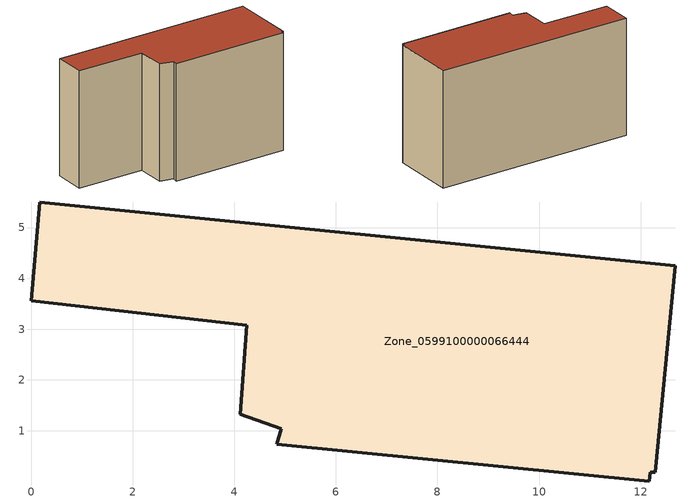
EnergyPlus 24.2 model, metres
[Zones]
Zone_0599100000066444
 floor ground (C_G): 0.17,5.5 12.69,4.24 12.29,0.18 12.19,0.18 12.17,0.01 4.84,0.74 4.93,1.04 4.12,1.32 4.25,3.08 0,3.56 z0
 wall outside (C_F): 12.69,4.24 0.17,5.5 0,3.56 4.25,3.08 4.12,1.32 4.93,1.04 4.84,0.74 12.17,0.01 12.19,0.18 12.29,0.18 12.69,4.24 z0:7.38
 roof outside (C_R): 4.93,1.04 4.84,0.74 12.17,0.01 12.19,0.18 12.29,0.18 12.69,4.24 0.17,5.5 0,3.56 4.25,3.08 4.12,1.32 z7.38
[BUILDING]
Pand.0599100000066444: North Axis=0; Terrain=City; Loads Convergence Tolerance Value=0.04; Temperature Convergence Tolerance Value=0.4; Solar Distribution=FullExterior; Maximum Number of Warmup Days=25; Minimum Number of Warmup Days=1
[Site:Location]
Rotterdam.The.Hague.AP_ZH_NLD Design_Conditions: Latitude=51.96; Longitude=4.45; Time Zone=1; Elevation=-4.5
[SITE:GROUNDTEMPERATURE:BUILDINGSURFACE]
18, 18, 18, 18, 18, 18, 18, 18, 18, 18, 18, 18
[MATERIAL] Thermal Absorptance=0.9; Solar Absorptance=0.7; Visible Absorptance=0.7
Name | Roughness | Thickness | Conductivity | Density | Specific Heat
G.TC.1946 | MediumSmooth | 0.15 | 1 | 540 | 1210
F.TC.1946 | Rough | 0.3 | 0.857143 | 1920 | 840
R.TC.1946 | MediumRough | 0.2 | 0.909091 | 1500 | 1000
[CONSTRUCTION]
C_G: G.TC.1946
C_F: F.TC.1946
C_R: R.TC.1946
[ZONE]
Zone_0599100000066444: Type=1; Multiplier=1; Ceiling Height=Autocalculate; Volume=Autocalculate; Floor Area=autocalculate; Part of Total Floor Area=Yes
[ZONEINFILTRATION:DESIGNFLOWRATE]
Infil_Zone_0599100000066444: Zone or ZoneList or Space or SpaceList=Zone_0599100000066444; Schedule=AlwaysOn; Design Flow Rate Calculation Method=Flow/Area; Flow Rate per Floor Area=0.003; Constant Term Coefficient=1; Temperature Term Coefficient=0; Velocity Term Coefficient=0; Velocity Squared Term Coefficient=0
[HVACTEMPLATE:ZONE:IDEALLOADSAIRSYSTEM]
Zone_0599100000066444: Maximum Heating Supply Air Temperature=50; Minimum Cooling Supply Air Temperature=13; Maximum Heating Supply Air Humidity Ratio=0.0156; Minimum Cooling Supply Air Humidity Ratio=0.0077; Heating Limit=NoLimit; Cooling Limit=NoLimit; Dehumidification Control Type=ConstantSensibleHeatRatio; Cooling Sensible Heat Ratio=0.7; Dehumidification Setpoint=60; Humidification Control Type=None; Humidification Setpoint=30; Outdoor Air Method=None; Outdoor Air Flow Rate per Person=0.00944; Outdoor Air Flow Rate per Zone Floor Area=0; Outdoor Air Flow Rate per Zone=0; Demand Controlled Ventilation Type=None; Outdoor Air Economizer Type=NoEconomizer; Heat Recovery Type=None; Sensible Heat Recovery Effectiveness=0.7; Latent Heat Recovery Effectiveness=0.65
[ZONECONTROL:THERMOSTAT]
ThermostatControl_Zone_0599100000066444: Zone or ZoneList=Zone_0599100000066444; Control Type Schedule=DualSetpointControlType; Control 1=Thermostat_Zone_0599100000066444; Temperature Difference Between Cutout And Setpoint=0
[THERMOSTATSETPOINT:DUALSETPOINT]
Thermostat_Zone_0599100000066444: Heating Setpoint Temperature Schedule=HeatingSetpoint_Zone_0599100000066444; Cooling Setpoint Temperature Schedule=CoolingSetpoint_Zone_0599100000066444
[SCHEDULE:COMPACT]
HeatingSetpoint_Zone_0599100000066444: Through: 12/31, For: AllDays, Until: 24:00, 21
CoolingSetpoint_Zone_0599100000066444: Through: 12/31, For: AllDays, Until: 24:00, 24
DualSetpointControlType: Through: 12/31, For: AllDays, Until: 24:00, 4
AlwaysOn: Through: 12/31, For: AllDays, Until: 24:00, 1
